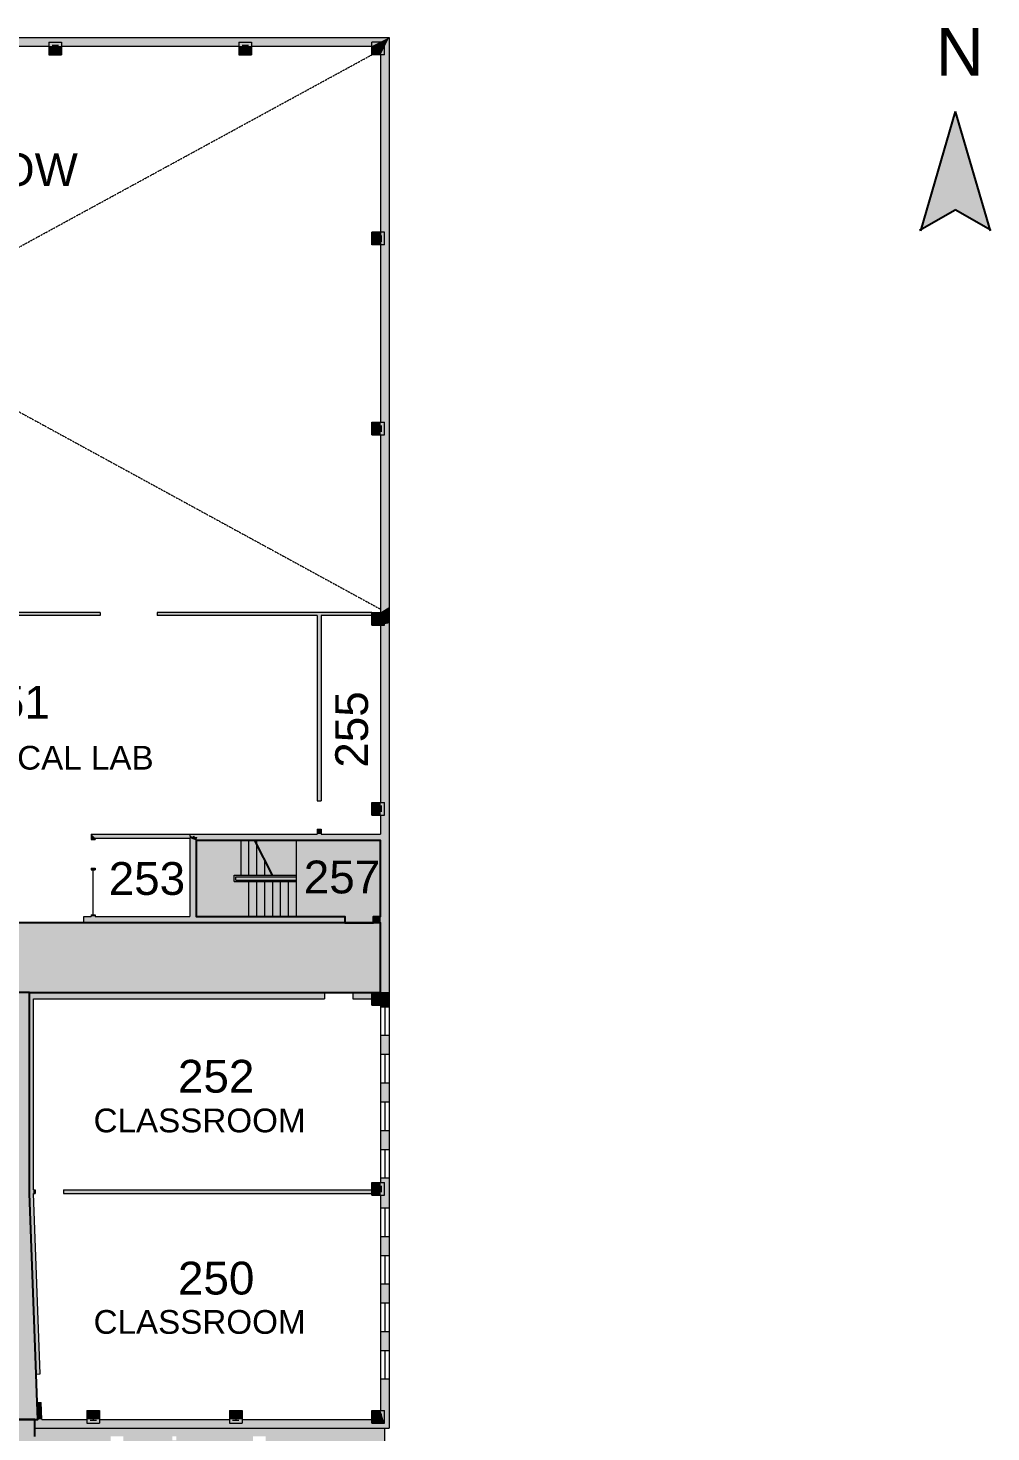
# Model space of a CAD drawing. Extents: x 268 to 100406, y 480 to 72572.
# Drawn here: x 6446 to 7662, y 2452 to 4225 of the extents above; entities that cross this region are included whole.
import ezdxf

# ---------------------------------------------------------------- set-up
doc = ezdxf.new("R2010")
doc.units = 0
doc.header["$LTSCALE"] = 0.5
doc.header["$MEASUREMENT"] = 0
doc.linetypes.add('HIDDEN', pattern=[0.375, 0.25, -0.125])
doc.layers.get('0').update_dxf_attribs({"linetype": 'CONTINUOUS'})
for name, color, linetype in [('CORRIDOR HATCH', 253, 'CONTINUOUS'), ('Room Names', 7, 'CONTINUOUS'), ('SOLID', 7, 'CONTINUOUS')]:
    doc.layers.add(name, color=color, linetype=linetype)
for name, color, linetype, lineweight in [('STAIR', 7, 'CONTINUOUS', 0), ('TEXT', 7, 'CONTINUOUS', 0), ('WALL', 7, 'CONTINUOUS', 0)]:
    doc.layers.add(name, color=color, linetype=linetype, lineweight=lineweight)
doc.styles.add('STANDARD 2', font='arial.ttf')

# ---------------------------------------------------------------- blocks, each defined once
blk = doc.blocks.new('COL1')
at = {"layer": 'WALL'}
for p, q in [((-8, -8), (-8, 8)), ((-8, 8), (8, 8)), ((-4, -4), (-4, 4)), ((-4, 0), (4, 0)), ((4, -4), (4, 4)), ((8, -8), (8, 8)), ((-8, -8), (8, -8))]:
    blk.add_line(p, q, dxfattribs=at)

msp = doc.modelspace()

# ---------------------------------------------------------------- hatches: boundary and pattern name
at = {"layer": 'CORRIDOR HATCH'}
h = msp.add_hatch(color=256, dxfattribs=at)
h.dxf.hatch_style = 1
h.paths.add_polyline_path([(6168.7, 982.8), (6168.7, 886.8), (6361.9, 886.5), (6361.7, 982.8)])
h.paths.add_polyline_path([(6632.8, 2446.8), (6632.8, 2441.7), (6627.8, 2441.7), (6627.8, 2405.7), (6632.8, 2405.7), (6632.8, 2381.8), (6883.8, 2381.8), (6883.8, 2426.8), (6879.8, 2426.8), (6879.8, 2446.8), (6745.8, 2446.8), (6745.8, 2426.8), (6729.8, 2426.8), (6729.8, 2446.8)])
h.paths.add_polyline_path([(6317.8, 2446.8), (6317.8, 994.8), (6317.8, 992.8), (6321.7, 992.8), (6321.7, 982.8), (6357.7, 982.8), (6357.7, 992.8), (6399.8, 992.8), (6399.8, 1002.8), (6410.8, 1002.8), (6410.8, 1226.8), (6399.8, 1226.8), (6399.8, 1242.8), (6410.8, 1242.8), (6410.8, 1466.8), (6399.8, 1466.8), (6399.8, 1482.8), (6410.8, 1482.8), (6410.8, 1706.8), (6399.8, 1706.8), (6399.8, 1722.8), (6410.8, 1722.8), (6410.8, 1946.8), (6399.8, 1946.8), (6399.8, 1962.8), (6410.8, 1962.8), (6410.8, 2186.8), (6399.8, 2186.8), (6399.8, 2202.8), (6410.8, 2202.8), (6410.8, 2336.8), (6627.8, 2336.8), (6627.8, 2446.8), (6565.8, 2446.8), (6565.8, 2426.8), (6549.8, 2426.8), (6549.8, 2446.8), (6454, 2446.8), (6454, 2468.3), (6418, 2468.3), (6418, 2446.8), (6415.8, 2446.8), (6415.8, 2426.8), (6399.8, 2426.8), (6399.8, 2446.8)])
h.paths.add_polyline_path([(6361, 3008), (6361, 2481.4), (6362.4, 2481.4), (6362.4, 2468.3), (6418, 2468.3), (6458, 2468.3), (6457.2, 2489.6), (6455.8, 2525.5), (6447.3, 2753.3), (6447.3, 2876.8), (6447.3, 3007.3)])
h.paths.add_polyline_path([(6657.8, 3199.3), (6657.8, 3103.3), (6845.8, 3103.3), (6845.8, 3095.3), (6881.8, 3095.3), (6881.8, 3103.3), (6890.8, 3103.3), (6890.8, 3199.3)])
h.paths.add_polyline_path([(5402, 3008), (5402, 2758.1), (5571.8, 2758.1), (5571.8, 2767.3), (5587.8, 2767.3), (5587.8, 2758.1), (5883.5, 2758.1), (5883.5, 3008), (5805.6, 3008), (5805.6, 2834), (5476.5, 2834), (5476.5, 3008)])
h.paths.add_polyline_path([(4630.4, 2973), (4630.4, 2971), (4622.4, 2971), (4622.4, 2935), (4630.4, 2935), (4630.4, 2861), (4836.8, 2861), (4837.3, 3000.3), (5017.8, 3000.3), (5017.8, 3015.1), (5025.3, 3015.1), (5025.3, 3008), (5397.1, 3008), (5481.4, 3008), (5579.6, 3008), (5588.2, 3008), (5800.7, 3008), (5888.4, 3008), (6171.2, 3008), (6188.4, 3008), (6361, 3008), (6447.3, 3007.3), (6890.8, 3007.3), (6890.8, 3095.3), (5933.3, 3095.3), (5933.3, 3129.3), (5873.3, 3129.3), (5873.3, 3095.3), (5761.3, 3095.3), (5761.3, 3129.3), (5701.3, 3129.3), (5701.3, 3095.3), (5023.8, 3095.3), (5023.8, 3086), (5017.8, 3086), (5017.8, 3094), (4739.4, 3094), (4739.4, 2973)])
h.paths.add_polyline_path([(4526.4, 2973), (4526.4, 2781), (4622.4, 2781), (4622.4, 2935), (4622.4, 2973)])

# ---------------------------------------------------------------- linework, layer by layer
for p, q in [((7616.7, 4119.8), (7572.8, 3969.1)), ((7616.7, 4119.8), (7660.7, 3969.1)), ((7571.6, 3969.7), (7616.7, 3995.7)), ((7661.9, 3969.7), (7616.7, 3995.7))]:
    msp.add_line(p, q)
msp.add_solid([(7573.2, 3970.6), (7616.7, 4119.8), (7616.7, 3995.7), (7660.2, 3970.6)])
for points in [[(6657.8, 3199.3), (6657.8, 3103.3), (6845.8, 3103.3), (6845.8, 3095.3), (6881.8, 3095.3), (6881.8, 3103.3), (6890.8, 3103.3), (6890.8, 3199.3)], [(6361, 3008), (6361, 2481.4), (6362.4, 2481.4), (6362.4, 2468.3), (6418, 2468.3), (6458, 2468.3), (6457.2, 2489.6), (6455.8, 2525.5), (6447.3, 2753.3), (6447.3, 2876.8), (6447.3, 3007.3)]]:
    msp.add_lwpolyline(points, close=True, dxfattribs=at)
for points in [[(6361, 3008), (6447.3, 3007.3), (6890.8, 3007.3), (6890.8, 3095.3), (5933.3, 3095.3)], [(6454, 2446.8), (6454, 2468.3), (6418, 2468.3), (6418, 2446.8)]]:
    msp.add_lwpolyline(points, dxfattribs=at)
at = {"layer": 'SOLID'}
msp.add_line((6731.7, 3199.3), (6753.7, 3155.3), dxfattribs=at)
for points in [[(5640.9, 4213.3), (5642.4, 4202.3), (6901.8, 4213.3), (6879.8, 4202.3)], [(6471.8, 4191.3), (6487.8, 4191.3), (6471.8, 4202.3), (6487.8, 4202.3)], [(6711.8, 4191.3), (6727.8, 4191.3), (6711.8, 4202.3), (6727.8, 4202.3)], [(6879.8, 4191.3), (6879.8, 4202.3), (6890.8, 4191.3), (6901.8, 4213.3)], [(6901.8, 3802), (6890.8, 3799.9), (6901.8, 4213.3), (6890.8, 4191.3)], [(6879.8, 3967.3), (6890.8, 3967.3), (6879.8, 3951.3), (6890.8, 3951.3)], [(6890.8, 3487.3), (6901.8, 3494.2), (6890.8, 3799.9), (6901.8, 3802)], [(6879.8, 3727.3), (6890.8, 3727.3), (6879.8, 3711.3), (6890.8, 3711.3)], [(6901.8, 3473.5), (6895.8, 3472.3), (6901.8, 3494.2), (6890.8, 3487.3)], [(6536.8, 3483.3), (6536.8, 3487.3), (5740.4, 3483.3), (5726.1, 3487.3)], [(6608.8, 3483.3), (6608.8, 3487.3), (6879.8, 3483.3), (6879.8, 3487.3)], [(6810.8, 3483.3), (6815.8, 3483.3), (6810.8, 3249.3), (6815.8, 3249.3)], [(6879.8, 3471.3), (6895.8, 3471.3), (6879.8, 3487.3), (6895.8, 3487.3)], [(6890.8, 3007.3), (6901.8, 3008.1), (6890.8, 3471.3), (6901.8, 3473.5)], [(6879.8, 3247.3), (6879.8, 3231.3), (6890.8, 3247.3), (6890.8, 3231.3)], [(6810.8, 3213.3), (6815.8, 3213.3), (6810.8, 3207.3), (6815.8, 3207.3)], [(6525.3, 3200.3), (6530.3, 3200.3), (6525.3, 3207.3), (6530.3, 3202.3)], [(6525.3, 3207.3), (6530.3, 3202.3), (6649, 3207.3), (6649.8, 3202.3)], [(6649, 3207.3), (6657.8, 3199.3), (6649.8, 3202.3), (6655.5, 3205.5)], [(6649, 3207.3), (6657.8, 3199.3), (6890.8, 3207.3), (6890.8, 3199.3)], [(6649.8, 3202.3), (6652.7, 3203.9), (6657.8, 3199.3), (6659.5, 3203.5)], [(6649.8, 3103.3), (6657.8, 3103.3), (6649.8, 3202.3), (6657.8, 3199.3)], [(6525.3, 3164.3), (6530.3, 3164.3), (6525.3, 3162.3), (6530.3, 3162.3)], [(6845.8, 3103.3), (6845.8, 3095.3), (6515.8, 3103.3), (6515.8, 3095.3)], [(6525.3, 3105.3), (6530.3, 3105.3), (6525.3, 3103.3), (6530.3, 3103.3)], [(6881.8, 3103.3), (6881.8, 3095.3), (6890.8, 3103.3), (6890.8, 3095.3)], [(6447.4, 2750.7), (6452.3, 2753.3), (6447.3, 3007.3), (6452.3, 2999.3)], [(6447.3, 3007.3), (6452.3, 2999.3), (6820, 3007.3), (6820, 2999.3)], [(6856, 3007.3), (6856, 2999.3), (6879.8, 3007.3), (6879.8, 2999.3)], [(6895.8, 3007.3), (6879.8, 3007.3), (6895.8, 2991.3), (6879.8, 2991.3)], [(6890.8, 2989.2), (6901.8, 2989.2), (6890.8, 3007.3), (6901.8, 3008.1)], [(6890.8, 2953.2), (6901.8, 2953.2), (6890.8, 2929.2), (6901.8, 2929.2)], [(6890.8, 2893.2), (6901.8, 2893.2), (6890.8, 2869.2), (6901.8, 2869.2)], [(6890.8, 2833.2), (6901.8, 2833.2), (6890.8, 2809.2), (6901.8, 2809.2)], [(6879.8, 2767.3), (6890.8, 2767.3), (6879.8, 2751.3), (6890.8, 2751.3)], [(6890.8, 2735.3), (6901.8, 2735.3), (6890.8, 2773.2), (6901.8, 2773.2)], [(6455.8, 2525.5), (6460.8, 2525.7), (6447.4, 2750.7), (6452.3, 2753.3)], [(6454.3, 2753.3), (6454.3, 2758.3), (6452.3, 2753.3), (6452.3, 2758.3)], [(6879.8, 2758.3), (6879.8, 2753.3), (6490.3, 2758.3), (6490.3, 2753.3)], [(6890.8, 2699.3), (6901.8, 2699.3), (6890.8, 2675.3), (6901.8, 2675.3)], [(6890.8, 2639.3), (6901.8, 2639.3), (6890.8, 2615.3), (6901.8, 2615.3)], [(6890.8, 2555.3), (6901.8, 2555.3), (6890.8, 2579.3), (6901.8, 2579.3)], [(6890.8, 2519.3), (6901.8, 2519.3), (6890.3, 2457.3), (6901.8, 2457.3)], [(6458, 2468.3), (6463, 2468.3), (6457.2, 2489.6), (6462.2, 2489.7)], [(6454, 2468.3), (6454, 2457.3), (6890.4, 2468.4), (6890.3, 2457.3)], [(6519.8, 2479.3), (6535.8, 2479.3), (6519.8, 2468.3), (6535.8, 2468.3)], [(6699.8, 2479.3), (6715.8, 2479.3), (6699.8, 2468.3), (6715.8, 2468.3)], [(6879.8, 2479.3), (6890.8, 2479.3), (6879.8, 2463.3), (6895.8, 2463.3)], [(6454, 2446.8), (6454, 2457.3), (6879.8, 2446.8), (6895.8, 2457.3)], [(6879.8, 2446.8), (6879.8, 2426.8), (6895.8, 2457.3), (6895.8, 2426.8)]]:
    msp.add_solid(points, dxfattribs=at)
at = {"layer": 'STAIR', "linetype": 'HIDDEN'}
for p, q in [((5587.8, 4202.3), (6890.8, 3491.3)), ((5587.8, 3487.3), (6879.8, 4191.3))]:
    msp.add_line(p, q, dxfattribs=at)
at = {"layer": 'STAIR', "linetype": 'Continuous'}
for p, q in [((6714.2, 3199.3), (6714.2, 3155.3)), ((6724.2, 3199.3), (6724.2, 3155.3)), ((6734.2, 3199.3), (6734.2, 3155.3)), ((6744.2, 3174.2), (6744.2, 3155.3)), ((6724.2, 3147.3), (6724.2, 3103.3)), ((6734.2, 3147.3), (6734.2, 3103.3)), ((6744.2, 3147.3), (6744.2, 3103.3)), ((6754.2, 3147.3), (6754.2, 3103.3)), ((6764.2, 3147.3), (6764.2, 3103.3)), ((6774.2, 3147.3), (6774.2, 3103.3)), ((6784.2, 3147.3), (6784.2, 3103.3))]:
    msp.add_line(p, q, dxfattribs=at)
at = {"layer": 'STAIR'}
for p, q in [((6527.8, 3105.3), (6527.8, 3162.3)), ((6706, 3155.3), (6784.2, 3155.3)), ((6706, 3147.3), (6706, 3155.3)), ((6706, 3147.3), (6784.2, 3147.3)), ((6708, 3153.3), (6784.2, 3153.3)), ((6708, 3149.3), (6708, 3153.3)), ((6708, 3149.3), (6784.2, 3149.3)), ((6890.8, 2989.2), (6890.8, 2953.2)), ((6901.8, 2989.2), (6901.8, 2953.2)), ((6890.8, 2929.2), (6890.8, 2893.2)), ((6901.8, 2929.2), (6901.8, 2893.2)), ((6890.8, 2869.2), (6890.8, 2833.2)), ((6901.8, 2869.2), (6901.8, 2833.2)), ((6890.8, 2809.2), (6890.8, 2773.2)), ((6901.8, 2809.2), (6901.8, 2773.2)), ((6890.8, 2735.3), (6890.8, 2699.3)), ((6901.8, 2735.3), (6901.8, 2699.3)), ((6890.8, 2675.3), (6890.8, 2639.3)), ((6901.8, 2675.3), (6901.8, 2639.3)), ((6890.8, 2615.3), (6890.8, 2579.3)), ((6901.8, 2615.3), (6901.8, 2579.3)), ((6890.8, 2555.3), (6890.8, 2519.3)), ((6901.8, 2555.3), (6901.8, 2519.3))]:
    msp.add_line(p, q, dxfattribs=at)
at = {"layer": 'WALL'}
for p, q in [((6017.8, 4213.3), (6901.8, 4213.3)), ((6247.8, 4202.3), (6471.8, 4202.3)), ((6471.8, 4207.3), (6487.8, 4207.3)), ((6471.8, 4207.3), (6471.8, 4191.3)), ((6475.8, 4203.3), (6483.8, 4203.3)), ((6479.8, 4203.3), (6479.8, 4195.3)), ((6487.8, 4207.3), (6487.8, 4191.3)), ((6487.8, 4202.3), (6711.8, 4202.3)), ((6711.8, 4207.3), (6727.8, 4207.3)), ((6711.8, 4207.3), (6711.8, 4191.3)), ((6715.8, 4203.3), (6723.8, 4203.3)), ((6719.8, 4203.3), (6719.8, 4195.3)), ((6727.8, 4207.3), (6727.8, 4191.3)), ((6727.8, 4202.3), (6879.8, 4202.3)), ((6901.8, 4213.3), (6901.8, 3251.3)), ((6471.8, 4191.3), (6487.8, 4191.3)), ((6475.8, 4195.3), (6483.8, 4195.3)), ((6711.8, 4191.3), (6727.8, 4191.3)), ((6715.8, 4195.3), (6723.8, 4195.3)), ((6890.8, 4191.3), (6890.8, 3727.3)), ((6879.8, 3711.3), (6879.8, 3727.3)), ((6879.8, 3727.3), (6895.8, 3727.3)), ((6883.8, 3715.3), (6883.8, 3723.3)), ((6890.8, 3731.3), (6890.8, 3727.3)), ((6891.8, 3715.3), (6891.8, 3723.3)), ((6895.8, 3711.3), (6895.8, 3727.3)), ((6879.8, 3711.3), (6895.8, 3711.3)), ((6883.8, 3719.3), (6891.8, 3719.3)), ((6890.8, 3711.3), (6890.8, 3487.3)), ((6536.8, 3487.3), (5097.9, 3487.3)), ((6536.8, 3483.3), (6187.8, 3483.3)), ((6536.8, 3487.3), (6536.8, 3483.3)), ((6879.8, 3487.3), (6608.8, 3487.3)), ((6608.8, 3487.3), (6608.8, 3483.3)), ((6810.8, 3483.3), (6608.8, 3483.3)), ((6810.8, 3483.3), (6810.8, 3249.3)), ((6815.8, 3483.3), (6815.8, 3249.3)), ((6879.8, 3483.3), (6815.8, 3483.3)), ((6879.8, 3471.3), (6879.8, 3487.3)), ((6879.8, 3487.3), (6895.8, 3487.3)), ((6883.8, 3475.3), (6883.8, 3483.3)), ((6883.8, 3479.3), (6891.8, 3479.3)), ((6890.8, 3491.3), (6890.8, 3487.3)), ((6891.8, 3475.3), (6891.8, 3483.3)), ((6895.8, 3471.3), (6895.8, 3487.3)), ((6879.8, 3471.3), (6895.8, 3471.3)), ((6890.8, 3471.3), (6890.8, 3251.3)), ((6810.8, 3249.3), (6815.8, 3249.3)), ((6879.8, 3247.3), (6895.8, 3247.3)), ((6879.8, 3231.3), (6879.8, 3247.3)), ((6890.8, 3251.3), (6890.8, 3247.3)), ((6895.8, 3231.3), (6895.8, 3247.3)), ((6901.8, 3251.3), (6901.8, 2989.2)), ((6879.8, 3231.3), (6895.8, 3231.3)), ((6883.8, 3235.3), (6883.8, 3243.3)), ((6883.8, 3239.3), (6891.8, 3239.3)), ((6890.8, 3231.3), (6890.8, 3207.3)), ((6891.8, 3235.3), (6891.8, 3243.3)), ((6810.8, 3213.3), (6815.8, 3213.3)), ((6810.8, 3213.3), (6810.8, 3207.3)), ((6815.8, 3213.3), (6815.8, 3207.3)), ((6525.3, 3207.3), (6810.8, 3207.3)), ((6525.3, 3207.3), (6525.3, 3200.3)), ((6525.3, 3200.3), (6530.3, 3200.3)), ((6530.3, 3202.3), (6649.8, 3202.3)), ((6530.3, 3202.3), (6530.3, 3200.3)), ((6649.8, 3202.3), (6649.8, 3103.3)), ((6657.8, 3199.3), (6657.8, 3103.3)), ((6657.8, 3199.3), (6890.8, 3199.3)), ((6784.2, 3199.3), (6784.2, 3147.3)), ((6815.8, 3207.3), (6890.8, 3207.3)), ((6890.8, 3199.3), (6890.8, 3103.3)), ((6525.3, 3164.3), (6530.3, 3164.3)), ((6525.3, 3164.3), (6525.3, 3162.3)), ((6525.3, 3162.3), (6530.3, 3162.3)), ((6530.3, 3164.3), (6530.3, 3162.3)), ((6784.2, 3155.3), (6784.2, 3153.3)), ((6515.8, 3103.3), (6525.3, 3103.3)), ((6515.8, 3095.3), (6515.8, 3103.3)), ((6525.3, 3105.3), (6530.3, 3105.3)), ((6525.3, 3105.3), (6525.3, 3103.3)), ((6530.3, 3105.3), (6530.3, 3103.3)), ((6530.3, 3103.3), (6649.8, 3103.3)), ((6657.8, 3103.3), (6845.8, 3103.3)), ((6845.8, 3095.3), (6845.8, 3103.3)), ((6881.8, 3095.3), (6881.8, 3103.3)), ((6881.8, 3103.3), (6890.8, 3103.3)), ((6515.8, 3095.3), (6845.8, 3095.3)), ((6881.8, 3095.3), (6890.8, 3095.3)), ((6890.8, 3095.3), (6890.8, 3007.3)), ((6447.3, 3007.3), (6820, 3007.3)), ((6447.3, 2881.8), (6447.3, 3007.3)), ((6452.3, 2999.3), (6820, 2999.3)), ((6452.3, 2758.3), (6452.3, 2999.3)), ((6820, 3007.3), (6820, 2999.3)), ((6856, 3007.3), (6856, 2999.3)), ((6856, 3007.3), (6879.8, 3007.3)), ((6856, 2999.3), (6879.8, 2999.3)), ((6879.8, 2991.3), (6879.8, 3007.3)), ((6879.8, 3007.3), (6895.8, 3007.3)), ((6883.8, 2995.3), (6883.8, 3003.3)), ((6883.8, 2999.3), (6891.8, 2999.3)), ((6891.8, 2995.3), (6891.8, 3003.3)), ((6895.8, 2991.3), (6895.8, 3007.3)), ((6879.8, 2991.3), (6895.8, 2991.3)), ((6890.8, 2991.3), (6890.8, 2989.2)), ((6890.8, 2989.2), (6901.8, 2989.2)), ((6896.3, 2989.2), (6896.3, 2953.2)), ((6890.8, 2953.2), (6901.8, 2953.2)), ((6890.8, 2953.2), (6890.8, 2929.2)), ((6901.8, 2953.2), (6901.8, 2929.2)), ((6890.8, 2929.2), (6901.8, 2929.2)), ((6896.3, 2929.2), (6896.3, 2893.2)), ((6890.8, 2893.2), (6901.8, 2893.2)), ((6890.8, 2893.2), (6890.8, 2869.2)), ((6901.8, 2893.2), (6901.8, 2869.2)), ((6447.3, 2753.3), (6447.3, 2876.8)), ((6890.8, 2869.2), (6901.8, 2869.2)), ((6896.3, 2869.2), (6896.3, 2833.2)), ((6890.8, 2833.2), (6901.8, 2833.2)), ((6890.8, 2833.2), (6890.8, 2809.2)), ((6901.8, 2833.2), (6901.8, 2809.2)), ((6890.8, 2809.2), (6901.8, 2809.2)), ((6896.3, 2809.2), (6896.3, 2773.2)), ((6879.8, 2767.3), (6895.8, 2767.3)), ((6879.8, 2751.3), (6879.8, 2767.3)), ((6890.8, 2773.2), (6890.8, 2767.3)), ((6890.8, 2773.2), (6901.8, 2773.2)), ((6895.8, 2751.3), (6895.8, 2767.3)), ((6901.8, 2773.2), (6901.8, 2735.3)), ((6455.8, 2525.5), (6447.3, 2753.3)), ((6452.3, 2758.3), (6454.3, 2758.3)), ((6452.3, 2753.3), (6454.3, 2753.3)), ((6460.8, 2525.7), (6452.3, 2753.3)), ((6454.3, 2758.3), (6454.3, 2753.3)), ((6490.3, 2758.3), (6490.3, 2753.3)), ((6490.3, 2758.3), (6879.8, 2758.3)), ((6490.3, 2753.3), (6879.8, 2753.3)), ((6879.8, 2751.3), (6895.8, 2751.3)), ((6883.8, 2755.3), (6883.8, 2763.3)), ((6883.8, 2759.3), (6891.8, 2759.3)), ((6890.8, 2751.3), (6890.8, 2735.3)), ((6891.8, 2755.3), (6891.8, 2763.3)), ((6890.8, 2735.3), (6901.8, 2735.3)), ((6896.3, 2735.3), (6896.3, 2699.3)), ((6890.8, 2699.3), (6901.8, 2699.3)), ((6890.8, 2699.3), (6890.8, 2675.3)), ((6901.8, 2699.3), (6901.8, 2675.3)), ((6890.8, 2675.3), (6901.8, 2675.3)), ((6896.3, 2675.3), (6896.3, 2639.3)), ((6890.8, 2639.3), (6890.8, 2615.3)), ((6890.8, 2639.3), (6901.8, 2639.3)), ((6901.8, 2639.3), (6901.8, 2615.3)), ((6890.8, 2615.3), (6901.8, 2615.3)), ((6896.3, 2615.3), (6896.3, 2579.3)), ((6890.8, 2579.3), (6901.8, 2579.3)), ((6890.8, 2579.3), (6890.8, 2555.3)), ((6901.8, 2579.3), (6901.8, 2555.3)), ((6890.8, 2555.3), (6901.8, 2555.3)), ((6896.3, 2555.3), (6896.3, 2519.3)), ((6455.8, 2525.5), (6460.8, 2525.7)), ((6890.8, 2519.3), (6901.8, 2519.3)), ((6890.8, 2519.3), (6890.8, 2479.3)), ((6901.8, 2519.3), (6901.8, 2457.3)), ((6457.2, 2489.6), (6462.2, 2489.7)), ((6458, 2468.3), (6457.2, 2489.6)), ((6463, 2468.3), (6462.2, 2489.7)), ((6454, 2446.8), (6454, 2468.3)), ((6454, 2468.3), (6458, 2468.3)), ((6463, 2468.3), (6519.8, 2468.3)), ((6519.8, 2479.3), (6535.8, 2479.3)), ((6519.8, 2479.3), (6519.8, 2463.3)), ((6523.8, 2475.3), (6531.8, 2475.3)), ((6523.8, 2467.3), (6531.8, 2467.3)), ((6527.8, 2475.3), (6527.8, 2467.3)), ((6535.8, 2479.3), (6535.8, 2463.3)), ((6535.8, 2468.3), (6699.8, 2468.3)), ((6699.8, 2479.3), (6715.8, 2479.3)), ((6699.8, 2479.3), (6699.8, 2463.3)), ((6703.8, 2475.3), (6711.8, 2475.3)), ((6703.8, 2467.3), (6711.8, 2467.3)), ((6707.8, 2475.3), (6707.8, 2467.3)), ((6715.8, 2479.3), (6715.8, 2463.3)), ((6715.8, 2468.3), (6879.8, 2468.3)), ((6879.8, 2463.3), (6879.8, 2479.3)), ((6879.8, 2479.3), (6895.8, 2479.3)), ((6883.8, 2467.3), (6883.8, 2475.3)), ((6883.8, 2471.3), (6891.8, 2471.3)), ((6891.8, 2467.3), (6891.8, 2475.3)), ((6895.8, 2463.3), (6895.8, 2479.3)), ((6454, 2457.3), (6895.8, 2457.3)), ((6454, 2457.3), (6901.8, 2457.3)), ((6519.8, 2463.3), (6535.8, 2463.3)), ((6699.8, 2463.3), (6715.8, 2463.3)), ((6879.8, 2463.3), (6895.8, 2463.3)), ((6895.8, 2457.3), (6895.8, 2426.8))]:
    msp.add_line(p, q, dxfattribs=at)

# ---------------------------------------------------------------- block references
at = {"layer": 'WALL', "xscale": -1}
for p in [(6887.8, 4199.3), (6887.8, 3959.3)]:
    msp.add_blockref('COL1', p, dxfattribs=at)

# ---------------------------------------------------------------- texts
at = {"style": 'STANDARD 2'}
msp.add_text('N', height=60, dxfattribs=at).set_placement((7592.3, 4165))
at = {"layer": 'Room Names', "char_height": 30, "width": 349.895, "attachment_point": 1, "style": 'STANDARD 2'}
for s, insert in [('\\pi3.0305;ELECTRICAL LAB', (6251.8, 3318.7)), ('CLASSROOM', (6528.3, 2860.7)), ('CLASSROOM', (6528.3, 2606.3))]:
    msp.add_mtext(s, dxfattribs=dict(at, insert=insert))
at = {"layer": 'TEXT', "style": 'STANDARD 2'}
for s, height, p in [('OPEN TO BELOW', 41.424, (6023, 4025.6)), ('251', 41.42, (6376.5, 3353)), ('257', 41.42, (6793.8, 3132.4)), ('253', 41.42, (6547.4, 3130.5)), ('252', 41.42, (6634.9, 2880.8)), ('250', 41.42, (6634.9, 2625.9))]:
    msp.add_text(s, height=height, dxfattribs=at).set_placement(p)
msp.add_text('255', height=41.42, rotation=90, dxfattribs=at).set_placement((6875, 3291.1))

doc.saveas('drawing.dxf')
